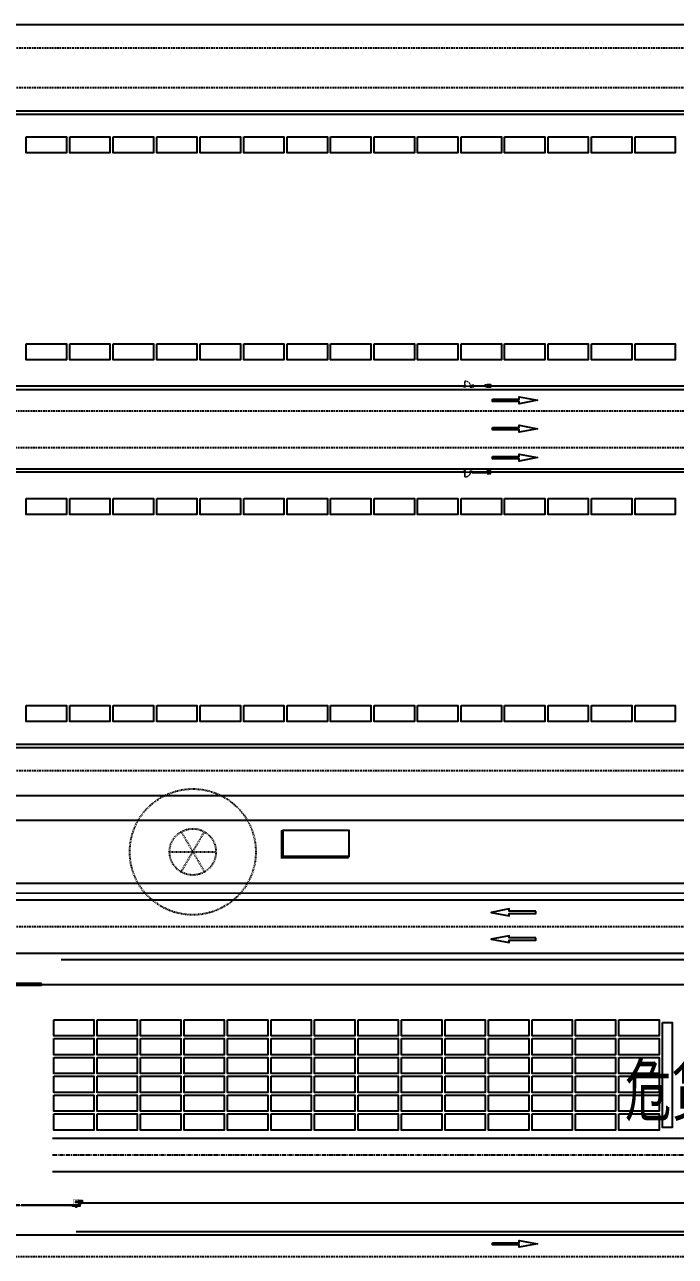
# Model space of a CAD drawing. Header units: millimetres. Extents: x -582 to 479, y -622 to 401.
# Drawn here: x -38.3 to 59.8, y -114.9 to 70.8 of the extents above; entities that cross this region are included whole.
import ezdxf

# ---------------------------------------------------------------- set-up
doc = ezdxf.new("R2010")
doc.units = ezdxf.units.MM
for name, pattern in [('CENTER', [50.8, 31.75, -6.35, 6.35, -6.35]), ('DASHED', [19.05, 12.7, -6.35]), ('DASHED2', [9.525, 6.35, -3.175]), ('HIDDEN2', [0.1875, 0.125, -0.0625])]:
    doc.linetypes.add(name, pattern=pattern)
for name, color, linetype in [('0000-佛渡施工图-总平面-文字标注', 7, 'Continuous'), ('0001-佛渡-工艺-方案一-围网', 40, 'Continuous'), ('0001-佛渡-工艺-方案一-围网(内集卡一侧新增）', 40, 'Continuous'), ('0001-佛渡-平面-方案一 临时横二路', 6, 'Continuous'), ('0001-佛渡-平面-方案一-围墙', 3, 'Continuous'), ('0001-佛渡-平面-方案一-建筑', 6, 'Continuous'), ('0001-佛渡-平面-方案一-风机', 7, 'Continuous'), ('0001-佛渡-平面-方案一道路中心线', 11, 'Continuous'), ('0001-佛渡-平面-方案一道路边界', 7, 'Continuous'), ('ECT', 1, 'Continuous'), ('SLOT', 115, 'Continuous'), ('TX-箱区维修及人行门禁', 5, 'Continuous'), ('构造线', 131, 'Continuous')]:
    doc.layers.add(name, color=color, linetype=linetype)
doc.styles.add('R+HZ', font='romans1.shx', dxfattribs={"width": 0.8, "bigfont": 'hztxt.shx'})
doc.linetypes.add('FENCELINE2', pattern='A,0.25,-0.1,[132,ltypeshp.shx,S=0.1,R=0,X=-0.1,Y=0],-0.1,1', length=1.45)

# ---------------------------------------------------------------- blocks, each defined once
blk = doc.blocks.new('16m门 危险品堆场')
at = {"color": 8, "linetype": 'Continuous', "extrusion": (-1e-16, 0, -1)}
for p, q in [((2629280.41, 2057453), (2629280.46, 2057453)), ((2629280.41, 2057453), (2629280.46, 2057453)), ((2629280.41, 2057452.97), (2629280.46, 2057452.97)), ((2629280.41, 2057452.97), (2629280.46, 2057452.97)), ((2629280.71, 2057453), (2629280.83, 2057453)), ((2629280.71, 2057453), (2629280.83, 2057453)), ((2629280.71, 2057452.97), (2629280.83, 2057452.97)), ((2629280.71, 2057452.97), (2629280.83, 2057452.97)), ((2629280.92, 2057453.13), (2629280.83, 2057453.13)), ((2629280.83, 2057452.83), (2629280.92, 2057452.83)), ((2629280.83, 2057452.83), (2629280.92, 2057452.83)), ((2629280.92, 2057452.83), (2629280.92, 2057453.13)), ((2629280.92, 2057453.06), (2629281.4, 2057453.06)), ((2629280.92, 2057452.89), (2629281.4, 2057452.89)), ((2629280.92, 2057452.89), (2629281.4, 2057452.89)), ((2629281.4, 2057453.06), (2629281.31, 2057453)), ((2629281.4, 2057452.89), (2629281.31, 2057452.96)), ((2629281.4, 2057452.89), (2629281.31, 2057452.96)), ((2629289.53, 2057453.52), (2629281.76, 2057453.53)), ((2629289.53, 2057453.46), (2629281.76, 2057453.47)), ((2629297.49, 2057453.52), (2629289.73, 2057453.52)), ((2629297.49, 2057453.46), (2629289.73, 2057453.46)), ((2629297.86, 2057453.05), (2629297.94, 2057452.99)), ((2629298.33, 2057453.05), (2629297.86, 2057453.05)), ((2629297.86, 2057452.88), (2629297.94, 2057452.95)), ((2629297.86, 2057452.88), (2629297.94, 2057452.95)), ((2629298.33, 2057452.88), (2629297.86, 2057452.88)), ((2629297.91, 2057453.6), (2629297.91, 2057453.74)), ((2629298.14, 2057453.74), (2629297.91, 2057453.74)), ((2629298.09, 2057453.72), (2629297.96, 2057453.72)), ((2629297.96, 2057453.64), (2629297.96, 2057453.72)), ((2629298.09, 2057453.64), (2629297.96, 2057453.64)), ((2629298, 2057453.64), (2629298, 2057453.6)), ((2629298.05, 2057453.64), (2629298.05, 2057453.6)), ((2629298.09, 2057453.64), (2629298.09, 2057453.72)), ((2629298.14, 2057453.6), (2629298.14, 2057453.74)), ((2629298.33, 2057452.82), (2629298.33, 2057453.12)), ((2629298.33, 2057453.12), (2629298.43, 2057453.12)), ((2629298.43, 2057452.82), (2629298.33, 2057452.82)), ((2629298.54, 2057452.99), (2629298.43, 2057452.99)), ((2629298.54, 2057452.96), (2629298.43, 2057452.96)), ((2629298.85, 2057452.99), (2629298.79, 2057452.99)), ((2629298.85, 2057452.96), (2629298.79, 2057452.96))]:
    blk.add_line(p, q, dxfattribs=at)
at = {"color": 8, "linetype": 'Continuous', "extrusion": (1e-16, 0, -1)}
for p, q in [((2629281.11, 2057453.6), (2629281.11, 2057453.74)), ((2629281.11, 2057453.74), (2629281.35, 2057453.74)), ((2629281.16, 2057453.64), (2629281.16, 2057453.72)), ((2629281.16, 2057453.72), (2629281.3, 2057453.72)), ((2629281.16, 2057453.64), (2629281.3, 2057453.64)), ((2629281.21, 2057453.64), (2629281.21, 2057453.6)), ((2629281.25, 2057453.64), (2629281.25, 2057453.6)), ((2629281.3, 2057453.64), (2629281.3, 2057453.72)), ((2629281.35, 2057453.6), (2629281.35, 2057453.74))]:
    blk.add_line(p, q, dxfattribs=at)
at = {"color": 8, "linetype": 'Continuous'}
for p, q in [((2629281.76, 2057453.47), (2629281.76, 2057453.53)), ((2629289.53, 2057453.46), (2629289.53, 2057453.52)), ((2629289.73, 2057453.46), (2629289.73, 2057453.52))]:
    blk.add_line(p, q, dxfattribs=at)
at = {"color": 8, "linetype": 'Continuous', "extrusion": (0, 0, -1)}
for points in [[(-2629280.35, 2057453.22), (-2629280.83, 2057453.22), (-2629280.83, 2057452.74), (-2629280.35, 2057452.74)], [(-2629280.7, 2057453.6), (-2629281.76, 2057453.6), (-2629281.76, 2057453.37), (-2629280.7, 2057453.37)], [(-2629298.56, 2057453.6), (-2629297.49, 2057453.6), (-2629297.49, 2057453.37), (-2629298.56, 2057453.37)], [(-2629298.91, 2057453.21), (-2629298.43, 2057453.21), (-2629298.43, 2057452.73), (-2629298.91, 2057452.73)]]:
    blk.add_lwpolyline(points, close=True, dxfattribs=at)
for points in [[(-2629280.7, 2057453.54), (-2629280.63, 2057453.54), (-2629280.63, 2057453.44), (-2629280.7, 2057453.44)], [(-2629298.56, 2057453.54), (-2629298.62, 2057453.54), (-2629298.62, 2057453.44), (-2629298.56, 2057453.44)]]:
    blk.add_lwpolyline(points, dxfattribs=at)
at = {"color": 8, "linetype": 'Continuous', "extrusion": (0, 0, -1), "const_width": 0.05}
for points in [[(-2629280.83, 2057453.38), (-2629281.63, 2057453.38), (-2629281.63, 2057452.58), (-2629280.83, 2057452.58)], [(-2629298.43, 2057453.37), (-2629297.63, 2057453.37), (-2629297.63, 2057452.57), (-2629298.43, 2057452.57)]]:
    blk.add_lwpolyline(points, close=True, dxfattribs=at)
at = {"color": 8, "linetype": 'Continuous', "extrusion": (-1e-16, 0, -1)}
for centre, radius in [((-2629280.36, 2057452.98), 0.05), ((-2629280.36, 2057452.98), 0.05), ((-2629280.59, 2057452.98), 0.126), ((-2629297.59, 2057453.55), 0.018), ((-2629297.59, 2057453.44), 0.018), ((-2629298.46, 2057453.55), 0.018), ((-2629298.46, 2057453.44), 0.018), ((-2629298.67, 2057452.97), 0.126), ((-2629298.89, 2057452.97), 0.05)]:
    blk.add_circle(centre, radius, dxfattribs=at)
at = {"color": 8, "linetype": 'Continuous', "extrusion": (1e-16, 0, -1)}
for centre in [(-2629280.8, 2057453.55), (-2629281.66, 2057453.55), (-2629281.66, 2057453.44)]:
    blk.add_circle(centre, 0.018, dxfattribs=at)
blk = doc.blocks.new('风机基础（假设）')
at = {"layer": '0001-佛渡-平面-方案一-风机', "color": 8, "linetype": 'DASHED2', "ltscale": 0.01}
for p, q in [((30.53, 64.03), (34.03, 57.97)), ((30.53, 57.97), (34.03, 64.03)), ((28.78, 61), (35.78, 61))]:
    blk.add_line(p, q, dxfattribs=at)
for radius in [9.5, 3.5]:
    blk.add_circle((32.28, 61), radius, dxfattribs=at)
blk = doc.blocks.new('人行门禁-箱条中间北侧')
at = {"color": 8, "linetype": 'Continuous', "lineweight": 25}
for p, q in [((35.9, 1.5), (35.9, 2.8)), ((35.9, 2.8), (36.1, 2.8)), ((36.1, 1.5), (35.9, 1.5)), ((36.1, 0.7), (36.1, 3.3)), ((36.1, 3.3), (36.1, 3.3)), ((36.1, 3.3), (39.9, 3.3)), ((36.1, 0.5), (36.1, 0.7)), ((36.1, 0.5), (36.1, 0.5)), ((36.1, 0.5), (39.9, 0.5)), ((39.9, 0.7), (39.9, 3.3)), ((39.9, 3.3), (39.9, 3.3)), ((39.9, 2.8), (40.1, 2.8)), ((40.1, 1.5), (39.9, 1.5)), ((39.9, 0.5), (39.9, 0.7)), ((39.9, 0.5), (39.9, 0.5)), ((40.1, 2.8), (40.1, 1.5))]:
    blk.add_line(p, q, dxfattribs=at)
at = {"color": 8, "lineweight": 15}
for points in [[(2.5, 0), (0, 0), (0, 2.5), (2.5, 2.5)], [(2.5, 0), (0, 0), (0, 2.5), (2.5, 2.5)], [(9.7, 0), (12.2, 0), (12.2, 2.5), (9.7, 2.5)], [(9.7, 0), (12.2, 0), (12.2, 2.5), (9.7, 2.5)], [(12.8, 0.6), (15.3, 0.6), (15.3, 3.1), (12.8, 3.1)], [(12.8, 2.6), (34.5, 2.6), (34.5, 1.1), (12.8, 1.1)], [(14.8, 2.3), (14.8, 1.5), (13.2, 1.5), (13.2, 2.3)], [(32, 0.7), (34.5, 0.7), (34.5, 3.2), (32, 3.2)]]:
    blk.add_lwpolyline(points, close=True, dxfattribs=at)
at = {"color": 8, "linetype": 'HIDDEN2', "lineweight": 15, "ltscale": 20}
blk.add_lwpolyline([(1.6, 1.6), (1.7, 1.6), (1.7, 8.9), (1.6, 8.9)], close=True, dxfattribs=at)
at = {"color": 8}
blk.add_lwpolyline([(35.5, 3.9), (40.5, 3.9), (40.5, -0.1), (35.5, -0.1)], close=True, dxfattribs=at)
at = {"color": 8, "linetype": 'HIDDEN2', "lineweight": 15, "ltscale": 20}
blk.add_arc((2.2, 0.5), 8.44, 6.7046, 93.5614, dxfattribs=at)
at = {"layer": '构造线', "color": 8, "lineweight": 9}
for p, q in [((2, 2), (10.5, 2)), ((2, 2), (10.5, 2)), ((2, 1.4), (10.5, 1.4)), ((2, 1.4), (10.5, 1.4))]:
    blk.add_line(p, q, dxfattribs=at)
for points in [[(1.5, 2), (0.2, 2, 0.414214), (0.1, 1.9), (0.1, 0.6, 0.414214), (0.2, 0.5), (1.5, 0.5, 0.414214), (1.6, 0.6), (1.6, 1.9, 0.414214)], [(1.5, 2), (0.2, 2, 0.414214), (0.1, 1.9), (0.1, 0.6, 0.414214), (0.2, 0.5), (1.5, 0.5, 0.414214), (1.6, 0.6), (1.6, 1.9, 0.414214)], [(10.7, 2), (12, 2, -0.414214), (12.1, 1.9), (12.1, 0.6, -0.414214), (12, 0.5), (10.7, 0.5, -0.414214), (10.6, 0.6), (10.6, 1.9, -0.414214)], [(10.7, 2), (12, 2, -0.414214), (12.1, 1.9), (12.1, 0.6, -0.414214), (12, 0.5), (10.7, 0.5, -0.414214), (10.6, 0.6), (10.6, 1.9, -0.414214)]]:
    blk.add_lwpolyline(points, format="xyb", close=True, dxfattribs=at)
for points in [[(2.6, 2), (2, 2), (2, 1.4), (2.6, 1.4)], [(2.6, 2), (2, 2), (2, 1.4), (2.6, 1.4)], [(10.5, 2), (9.9, 2), (9.9, 1.4), (10.5, 1.4)], [(10.5, 2), (9.9, 2), (9.9, 1.4), (10.5, 1.4)]]:
    blk.add_lwpolyline(points, close=True, dxfattribs=at)
blk = doc.blocks.new('人行门禁-箱条中间南侧')
at = {"color": 8, "linetype": 'Continuous', "lineweight": 25}
for p, q in [((3.61, -0.15), (3.59, -0.15)), ((3.59, -0.15), (3.59, -0.28)), ((3.59, -0.28), (3.61, -0.28)), ((3.61, -0.05), (3.61, -0.05)), ((3.61, -0.05), (3.61, -0.07)), ((3.61, -0.05), (3.99, -0.05)), ((3.61, -0.07), (3.61, -0.33)), ((3.61, -0.33), (3.61, -0.33)), ((3.61, -0.33), (3.99, -0.33)), ((3.99, -0.05), (3.99, -0.05)), ((3.99, -0.05), (3.99, -0.07)), ((3.99, -0.07), (3.99, -0.33)), ((4.01, -0.15), (3.99, -0.15)), ((3.99, -0.28), (4.01, -0.28)), ((3.99, -0.33), (3.99, -0.33)), ((4.01, -0.28), (4.01, -0.15))]:
    blk.add_line(p, q, dxfattribs=at)
at = {"color": 8}
blk.add_lwpolyline([(3.55, -0.39), (4.05, -0.39), (4.05, 0.01), (3.55, 0.01)], close=True, dxfattribs=at)
at = {"color": 8, "lineweight": 15}
for points in [[(0.25, 0), (0, 0), (0, -0.25), (0.25, -0.25)], [(0.25, 0), (0, 0), (0, -0.25), (0.25, -0.25)], [(0.97, 0), (1.22, 0), (1.22, -0.25), (0.97, -0.25)], [(0.97, 0), (1.22, 0), (1.22, -0.25), (0.97, -0.25)], [(1.28, -0.06), (1.53, -0.06), (1.53, -0.31), (1.28, -0.31)], [(1.28, -0.26), (3.45, -0.26), (3.45, -0.11), (1.28, -0.11)], [(1.48, -0.23), (1.48, -0.15), (1.32, -0.15), (1.32, -0.23)], [(3.2, -0.07), (3.45, -0.07), (3.45, -0.32), (3.2, -0.32)]]:
    blk.add_lwpolyline(points, close=True, dxfattribs=at)
at = {"color": 8, "linetype": 'HIDDEN2', "lineweight": 15, "ltscale": 20}
blk.add_lwpolyline([(0.16, -0.16), (0.17, -0.16), (0.17, -0.89), (0.16, -0.89)], close=True, dxfattribs=at)
blk.add_arc((0.22, -0.05), 0.844, 266.4386, 353.2954, dxfattribs=at)
at = {"layer": '构造线', "color": 8, "lineweight": 9}
for p, q in [((0.2, -0.14), (1.05, -0.14)), ((0.2, -0.14), (1.05, -0.14)), ((0.2, -0.2), (1.05, -0.2)), ((0.2, -0.2), (1.05, -0.2))]:
    blk.add_line(p, q, dxfattribs=at)
for points in [[(0.15, -0.2), (0.02, -0.2, -0.414214), (0.01, -0.19), (0.01, -0.06, -0.414214), (0.02, -0.05), (0.15, -0.05, -0.414214), (0.16, -0.06), (0.16, -0.19, -0.414214)], [(0.15, -0.2), (0.02, -0.2, -0.414214), (0.01, -0.19), (0.01, -0.06, -0.414214), (0.02, -0.05), (0.15, -0.05, -0.414214), (0.16, -0.06), (0.16, -0.19, -0.414214)], [(1.07, -0.2), (1.2, -0.2, 0.414214), (1.21, -0.19), (1.21, -0.06, 0.414214), (1.2, -0.05), (1.07, -0.05, 0.414214), (1.06, -0.06), (1.06, -0.19, 0.414214)], [(1.07, -0.2), (1.2, -0.2, 0.414214), (1.21, -0.19), (1.21, -0.06, 0.414214), (1.2, -0.05), (1.07, -0.05, 0.414214), (1.06, -0.06), (1.06, -0.19, 0.414214)]]:
    blk.add_lwpolyline(points, format="xyb", close=True, dxfattribs=at)
for points in [[(0.26, -0.2), (0.2, -0.2), (0.2, -0.14), (0.26, -0.14)], [(0.26, -0.2), (0.2, -0.2), (0.2, -0.14), (0.26, -0.14)], [(1.05, -0.2), (0.99, -0.2), (0.99, -0.14), (1.05, -0.14)], [(1.05, -0.2), (0.99, -0.2), (0.99, -0.14), (1.05, -0.14)]]:
    blk.add_lwpolyline(points, close=True, dxfattribs=at)

msp = doc.modelspace()

# ---------------------------------------------------------------- hatches: boundary and pattern name
at = {"layer": 'TX-箱区维修及人行门禁'}
h = msp.add_hatch(color=8, dxfattribs=at)
h.dxf.hatch_style = 1
h.paths.add_polyline_path([(-35.76, -73.82), (-41.76, -73.82), (-41.76, -74.07), (-35.76, -74.07)])

# ---------------------------------------------------------------- linework, layer by layer
at = {"layer": '0001-佛渡-工艺-方案一-围网', "linetype": 'FENCELINE2', "ltscale": 0.25}
msp.add_line((-32.76, -70.2), (238.07, -70.2), dxfattribs=at)
for points in [[(27.92, 16.3), (-170.43, 16.3), (-170.43, 17.25)], [(231.57, 17.25), (231.57, 16.3), (31.97, 16.3)]]:
    msp.add_lwpolyline(points, dxfattribs=at)
at = {"layer": '0001-佛渡-工艺-方案一-围网', "linetype": 'FENCELINE2', "ltscale": 0.25, "flags": 128}
for points in [[(27.92, 3.3), (-167.7, 3.3), (-170.43, 2.75), (-170.43, 2.35)], [(231.57, 2.35), (231.57, 2.75), (228.84, 3.3), (31.97, 3.3)], [(-30.52, -111.2), (91.24, -111.2)]]:
    msp.add_lwpolyline(points, dxfattribs=at)
at = {"layer": '0001-佛渡-工艺-方案一-围网(内集卡一侧新增）', "linetype": 'FENCELINE2', "ltscale": 0.25}
for points in [[(-176.93, 57.3), (238.07, 57.3)], [(-176.93, -37.7), (238.07, -37.7)]]:
    msp.add_lwpolyline(points, dxfattribs=at)
at = {"layer": '0001-佛渡-平面-方案一 临时横二路', "color": 7}
for p, q in [((-193.43, -61.2), (238.57, -61.2)), ((-167.43, -69.2), (238.57, -69.2))]:
    msp.add_line(p, q, dxfattribs=at)
at = {"layer": '0001-佛渡-平面-方案一 临时横二路', "color": 11, "linetype": 'DASHED', "ltscale": 0.02}
msp.add_line((-185.43, -65.2), (238.57, -65.2), dxfattribs=at)
at = {"layer": '0001-佛渡-平面-方案一 临时横二路', "linetype": 'FENCELINE2', "ltscale": 0.25, "const_width": 0.25}
msp.add_lwpolyline([(-176.93, -60.2), (260.07, -60.2), (260.07, -55.2), (264.07, -51.2)], dxfattribs=at)
at = {"layer": '0001-佛渡-平面-方案一 临时横二路', "color": 1}
for points in [[(38.82, -62.9), (34.78, -62.9), (34.78, -62.56), (32.06, -63.07), (34.79, -63.58), (34.79, -63.24), (38.82, -63.24), (38.82, -62.9)], [(38.82, -66.93), (34.78, -66.93), (34.78, -66.59), (32.06, -67.11), (34.79, -67.62), (34.79, -67.28), (38.82, -67.28), (38.82, -66.93)]]:
    msp.add_lwpolyline(points, dxfattribs=at)
at = {"layer": '0001-佛渡-平面-方案一-围墙', "color": 40, "linetype": 'FENCELINE2'}
for p, q in [((161.29, -74), (-35.76, -74)), ((-30.12, -106.9), (95.84, -106.9))]:
    msp.add_line(p, q, dxfattribs=at)
at = {"layer": '0001-佛渡-平面-方案一-建筑', "const_width": 0.5}
msp.add_lwpolyline([(10.59, -54.7), (0.59, -54.7), (0.59, -50.7)], dxfattribs=at)
at = {"layer": '0001-佛渡-平面-方案一-建筑'}
msp.add_lwpolyline([(0.59, -50.7), (10.59, -50.7), (10.59, -54.7), (0.59, -54.7), (0.59, -50.7)], dxfattribs=at)
at = {"layer": '0001-佛渡-平面-方案一道路中心线', "color": 11, "linetype": 'DASHED', "ltscale": 0.02}
for p, q in [((-177.43, 67.3), (238.57, 67.3)), ((-177.43, 61.3), (238.57, 61.3)), ((-181.43, 12.55), (242.57, 12.55)), ((-181.43, 7.05), (242.57, 7.05)), ((-177.43, -41.7), (238.57, -41.7)), ((-181.43, -114.95), (242.57, -114.95))]:
    msp.add_line(p, q, dxfattribs=at)
at = {"layer": '0001-佛渡-平面-方案一道路边界', "color": 7}
for p, q in [((-177.43, 70.8), (238.57, 70.8)), ((-177.43, 57.8), (238.57, 57.8)), ((-177.43, 15.8), (238.57, 15.8)), ((-167.7, 3.8), (228.84, 3.8)), ((-177.43, -38.2), (238.57, -38.2)), ((-177.43, -45.45), (238.57, -45.45)), ((-177.43, -111.7), (8.13, -111.7)), ((8.13, -111.7), (238.57, -111.7))]:
    msp.add_line(p, q, dxfattribs=at)
at = {"layer": '0001-佛渡-平面-方案一道路边界'}
for p, q in [((238.57, -49.2), (-177.43, -49.2)), ((238.57, -58.7), (-177.43, -58.7))]:
    msp.add_line(p, q, dxfattribs=at)
at = {"layer": '0001-佛渡-平面-方案一道路边界', "color": 7}
for points in [[(-34.07, -97.13), (102.34, -97.13)], [(-34.07, -102.13), (102.34, -102.13)]]:
    msp.add_lwpolyline(points, dxfattribs=at)
at = {"layer": '0001-佛渡-平面-方案一道路边界', "color": 11, "linetype": 'CENTER', "ltscale": 0.02}
msp.add_lwpolyline([(-34.07, -99.63), (102.34, -99.63)], dxfattribs=at)
at = {"layer": 'ECT', "color": 1}
for points in [[(32.26, 14.33), (36.3, 14.33), (36.3, 14.66), (39.03, 14.15), (36.29, 13.64), (36.29, 13.98), (32.26, 13.98), (32.26, 14.33)], [(32.26, 10.05), (36.3, 10.05), (36.3, 10.38), (39.03, 9.87), (36.29, 9.36), (36.29, 9.7), (32.26, 9.7), (32.26, 10.05)], [(32.26, 5.68), (36.3, 5.68), (36.3, 6.01), (39.03, 5.5), (36.29, 4.99), (36.29, 5.33), (32.26, 5.33), (32.26, 5.68)], [(32.26, -112.89), (36.3, -112.89), (36.3, -112.55), (39.03, -113.07), (36.29, -113.57), (36.29, -113.23), (32.26, -113.23), (32.26, -112.89)]]:
    msp.add_lwpolyline(points, dxfattribs=at)
at = {"layer": 'SLOT', "color": 115, "flags": 128}
for points in [[(-38.04, 53.9), (-31.98, 53.9), (-31.98, 51.46), (-38.04, 51.46)], [(-31.48, 53.9), (-25.43, 53.9), (-25.43, 51.46), (-31.48, 51.46)], [(-24.93, 53.9), (-18.87, 53.9), (-18.87, 51.46), (-24.93, 51.46)], [(-18.37, 53.9), (-12.31, 53.9), (-12.31, 51.46), (-18.37, 51.46)], [(-11.81, 53.9), (-5.75, 53.9), (-5.75, 51.46), (-11.81, 51.46)], [(-5.25, 53.9), (0.81, 53.9), (0.81, 51.46), (-5.25, 51.46)], [(1.31, 53.9), (7.36, 53.9), (7.36, 51.46), (1.31, 51.46)], [(7.86, 53.9), (13.92, 53.9), (13.92, 51.46), (7.86, 51.46)], [(14.42, 53.9), (20.48, 53.9), (20.48, 51.46), (14.42, 51.46)], [(20.98, 53.9), (27.04, 53.9), (27.04, 51.46), (20.98, 51.46)], [(27.54, 53.9), (33.6, 53.9), (33.6, 51.46), (27.54, 51.46)], [(34.1, 53.9), (40.15, 53.9), (40.15, 51.46), (34.1, 51.46)], [(40.65, 53.9), (46.71, 53.9), (46.71, 51.46), (40.65, 51.46)], [(47.21, 53.9), (53.27, 53.9), (53.27, 51.46), (47.21, 51.46)], [(53.77, 53.9), (59.83, 53.9), (59.83, 51.46), (53.77, 51.46)], [(-38.04, 22.68), (-31.98, 22.68), (-31.98, 20.25), (-38.04, 20.25)], [(-31.48, 22.68), (-25.43, 22.68), (-25.43, 20.25), (-31.48, 20.25)], [(-24.93, 22.68), (-18.87, 22.68), (-18.87, 20.25), (-24.93, 20.25)], [(-18.37, 22.68), (-12.31, 22.68), (-12.31, 20.25), (-18.37, 20.25)], [(-11.81, 22.68), (-5.75, 22.68), (-5.75, 20.25), (-11.81, 20.25)], [(-5.25, 22.68), (0.81, 22.68), (0.81, 20.25), (-5.25, 20.25)], [(1.31, 22.68), (7.36, 22.68), (7.36, 20.25), (1.31, 20.25)], [(7.86, 22.68), (13.92, 22.68), (13.92, 20.25), (7.86, 20.25)], [(14.42, 22.68), (20.48, 22.68), (20.48, 20.25), (14.42, 20.25)], [(20.98, 22.68), (27.04, 22.68), (27.04, 20.25), (20.98, 20.25)], [(27.54, 22.68), (33.6, 22.68), (33.6, 20.25), (27.54, 20.25)], [(34.1, 22.68), (40.15, 22.68), (40.15, 20.25), (34.1, 20.25)], [(40.65, 22.68), (46.71, 22.68), (46.71, 20.25), (40.65, 20.25)], [(47.21, 22.68), (53.27, 22.68), (53.27, 20.25), (47.21, 20.25)], [(53.77, 22.68), (59.83, 22.68), (59.83, 20.25), (53.77, 20.25)], [(-38.04, -0.64), (-31.98, -0.64), (-31.98, -3.08), (-38.04, -3.08)], [(-31.48, -0.64), (-25.43, -0.64), (-25.43, -3.08), (-31.48, -3.08)], [(-24.93, -0.64), (-18.87, -0.64), (-18.87, -3.08), (-24.93, -3.08)], [(-18.37, -0.64), (-12.31, -0.64), (-12.31, -3.08), (-18.37, -3.08)], [(-11.81, -0.64), (-5.75, -0.64), (-5.75, -3.08), (-11.81, -3.08)], [(-5.25, -0.64), (0.81, -0.64), (0.81, -3.08), (-5.25, -3.08)], [(1.31, -0.64), (7.36, -0.64), (7.36, -3.08), (1.31, -3.08)], [(7.86, -0.64), (13.92, -0.64), (13.92, -3.08), (7.86, -3.08)], [(14.42, -0.64), (20.48, -0.64), (20.48, -3.08), (14.42, -3.08)], [(20.98, -0.64), (27.04, -0.64), (27.04, -3.08), (20.98, -3.08)], [(27.54, -0.64), (33.6, -0.64), (33.6, -3.08), (27.54, -3.08)], [(34.1, -0.64), (40.15, -0.64), (40.15, -3.08), (34.1, -3.08)], [(40.65, -0.64), (46.71, -0.64), (46.71, -3.08), (40.65, -3.08)], [(47.21, -0.64), (53.27, -0.64), (53.27, -3.08), (47.21, -3.08)], [(53.77, -0.64), (59.83, -0.64), (59.83, -3.08), (53.77, -3.08)], [(-38.04, -31.86), (-31.98, -31.86), (-31.98, -34.3), (-38.04, -34.3)], [(-31.48, -31.86), (-25.43, -31.86), (-25.43, -34.3), (-31.48, -34.3)], [(-24.93, -31.86), (-18.87, -31.86), (-18.87, -34.3), (-24.93, -34.3)], [(-18.37, -31.86), (-12.31, -31.86), (-12.31, -34.3), (-18.37, -34.3)], [(-11.81, -31.86), (-5.75, -31.86), (-5.75, -34.3), (-11.81, -34.3)], [(-5.25, -31.86), (0.81, -31.86), (0.81, -34.3), (-5.25, -34.3)], [(1.31, -31.86), (7.36, -31.86), (7.36, -34.3), (1.31, -34.3)], [(7.86, -31.86), (13.92, -31.86), (13.92, -34.3), (7.86, -34.3)], [(14.42, -31.86), (20.48, -31.86), (20.48, -34.3), (14.42, -34.3)], [(20.98, -31.86), (27.04, -31.86), (27.04, -34.3), (20.98, -34.3)], [(27.54, -31.86), (33.6, -31.86), (33.6, -34.3), (27.54, -34.3)], [(34.1, -31.86), (40.15, -31.86), (40.15, -34.3), (34.1, -34.3)], [(40.65, -31.86), (46.71, -31.86), (46.71, -34.3), (40.65, -34.3)], [(47.21, -31.86), (53.27, -31.86), (53.27, -34.3), (47.21, -34.3)], [(53.77, -31.86), (59.83, -31.86), (59.83, -34.3), (53.77, -34.3)]]:
    msp.add_lwpolyline(points, close=True, dxfattribs=at)
at = {"layer": 'SLOT', "color": 190}
for points in [[(-33.91, -79.27), (-27.85, -79.27), (-27.85, -81.71), (-33.91, -81.71)], [(-27.35, -79.27), (-21.3, -79.27), (-21.3, -81.71), (-27.35, -81.71)], [(-20.8, -79.27), (-14.74, -79.27), (-14.74, -81.71), (-20.8, -81.71)], [(-14.24, -79.27), (-8.18, -79.27), (-8.18, -81.71), (-14.24, -81.71)], [(-7.68, -79.27), (-1.62, -79.27), (-1.62, -81.71), (-7.68, -81.71)], [(-1.12, -79.27), (4.94, -79.27), (4.94, -81.71), (-1.12, -81.71)], [(5.44, -79.27), (11.49, -79.27), (11.49, -81.71), (5.44, -81.71)], [(11.99, -79.27), (18.05, -79.27), (18.05, -81.71), (11.99, -81.71)], [(18.55, -79.27), (24.61, -79.27), (24.61, -81.71), (18.55, -81.71)], [(25.11, -79.27), (31.17, -79.27), (31.17, -81.71), (25.11, -81.71)], [(31.67, -79.27), (37.73, -79.27), (37.73, -81.71), (31.67, -81.71)], [(38.23, -79.27), (44.28, -79.27), (44.28, -81.71), (38.23, -81.71)], [(-33.91, -82.11), (-27.85, -82.11), (-27.85, -84.55), (-33.91, -84.55)], [(-27.35, -82.11), (-21.3, -82.11), (-21.3, -84.55), (-27.35, -84.55)], [(-20.8, -82.11), (-14.74, -82.11), (-14.74, -84.55), (-20.8, -84.55)], [(-14.24, -82.11), (-8.18, -82.11), (-8.18, -84.55), (-14.24, -84.55)], [(-7.68, -82.11), (-1.62, -82.11), (-1.62, -84.55), (-7.68, -84.55)], [(-1.12, -82.11), (4.94, -82.11), (4.94, -84.55), (-1.12, -84.55)], [(5.44, -82.11), (11.49, -82.11), (11.49, -84.55), (5.44, -84.55)], [(11.99, -82.11), (18.05, -82.11), (18.05, -84.55), (11.99, -84.55)], [(18.55, -82.11), (24.61, -82.11), (24.61, -84.55), (18.55, -84.55)], [(25.11, -82.11), (31.17, -82.11), (31.17, -84.55), (25.11, -84.55)], [(31.67, -82.11), (37.73, -82.11), (37.73, -84.55), (31.67, -84.55)], [(38.23, -82.11), (44.28, -82.11), (44.28, -84.55), (38.23, -84.55)], [(-33.91, -84.95), (-27.85, -84.95), (-27.85, -87.39), (-33.91, -87.39)], [(-27.35, -84.95), (-21.3, -84.95), (-21.3, -87.39), (-27.35, -87.39)], [(-20.8, -84.95), (-14.74, -84.95), (-14.74, -87.39), (-20.8, -87.39)], [(-14.24, -84.95), (-8.18, -84.95), (-8.18, -87.39), (-14.24, -87.39)], [(-7.68, -84.95), (-1.62, -84.95), (-1.62, -87.39), (-7.68, -87.39)], [(-1.12, -84.95), (4.94, -84.95), (4.94, -87.39), (-1.12, -87.39)], [(5.44, -84.95), (11.49, -84.95), (11.49, -87.39), (5.44, -87.39)], [(11.99, -84.95), (18.05, -84.95), (18.05, -87.39), (11.99, -87.39)], [(18.55, -84.95), (24.61, -84.95), (24.61, -87.39), (18.55, -87.39)], [(25.11, -84.95), (31.17, -84.95), (31.17, -87.39), (25.11, -87.39)], [(31.67, -84.95), (37.73, -84.95), (37.73, -87.39), (31.67, -87.39)], [(38.23, -84.95), (44.28, -84.95), (44.28, -87.39), (38.23, -87.39)], [(-33.91, -87.79), (-27.85, -87.79), (-27.85, -90.23), (-33.91, -90.23)], [(-27.35, -87.79), (-21.3, -87.79), (-21.3, -90.23), (-27.35, -90.23)], [(-20.8, -87.79), (-14.74, -87.79), (-14.74, -90.23), (-20.8, -90.23)], [(-14.24, -87.79), (-8.18, -87.79), (-8.18, -90.23), (-14.24, -90.23)], [(-7.68, -87.79), (-1.62, -87.79), (-1.62, -90.23), (-7.68, -90.23)], [(-1.12, -87.79), (4.94, -87.79), (4.94, -90.23), (-1.12, -90.23)], [(5.44, -87.79), (11.49, -87.79), (11.49, -90.23), (5.44, -90.23)], [(11.99, -87.79), (18.05, -87.79), (18.05, -90.23), (11.99, -90.23)], [(18.55, -87.79), (24.61, -87.79), (24.61, -90.23), (18.55, -90.23)], [(25.11, -87.79), (31.17, -87.79), (31.17, -90.23), (25.11, -90.23)], [(31.67, -87.79), (37.73, -87.79), (37.73, -90.23), (31.67, -90.23)], [(38.23, -87.79), (44.28, -87.79), (44.28, -90.23), (38.23, -90.23)], [(-33.91, -90.63), (-27.85, -90.63), (-27.85, -93.06), (-33.91, -93.06)], [(-27.35, -90.63), (-21.3, -90.63), (-21.3, -93.06), (-27.35, -93.06)], [(-20.8, -90.63), (-14.74, -90.63), (-14.74, -93.06), (-20.8, -93.06)], [(-14.24, -90.63), (-8.18, -90.63), (-8.18, -93.06), (-14.24, -93.06)], [(-7.68, -90.63), (-1.62, -90.63), (-1.62, -93.06), (-7.68, -93.06)], [(-1.12, -90.63), (4.94, -90.63), (4.94, -93.06), (-1.12, -93.06)], [(5.44, -90.63), (11.49, -90.63), (11.49, -93.06), (5.44, -93.06)], [(11.99, -90.63), (18.05, -90.63), (18.05, -93.06), (11.99, -93.06)], [(18.55, -90.63), (24.61, -90.63), (24.61, -93.06), (18.55, -93.06)], [(25.11, -90.63), (31.17, -90.63), (31.17, -93.06), (25.11, -93.06)], [(31.67, -90.63), (37.73, -90.63), (37.73, -93.06), (31.67, -93.06)], [(38.23, -90.63), (44.28, -90.63), (44.28, -93.06), (38.23, -93.06)], [(-33.91, -93.46), (-27.85, -93.46), (-27.85, -95.9), (-33.91, -95.9)], [(-27.35, -93.46), (-21.3, -93.46), (-21.3, -95.9), (-27.35, -95.9)], [(-20.8, -93.46), (-14.74, -93.46), (-14.74, -95.9), (-20.8, -95.9)], [(-14.24, -93.46), (-8.18, -93.46), (-8.18, -95.9), (-14.24, -95.9)], [(-7.68, -93.46), (-1.62, -93.46), (-1.62, -95.9), (-7.68, -95.9)], [(-1.12, -93.46), (4.94, -93.46), (4.94, -95.9), (-1.12, -95.9)], [(5.44, -93.46), (11.49, -93.46), (11.49, -95.9), (5.44, -95.9)], [(11.99, -93.46), (18.05, -93.46), (18.05, -95.9), (11.99, -95.9)], [(18.55, -93.46), (24.61, -93.46), (24.61, -95.9), (18.55, -95.9)], [(25.11, -93.46), (31.17, -93.46), (31.17, -95.9), (25.11, -95.9)], [(31.67, -93.46), (37.73, -93.46), (37.73, -95.9), (31.67, -95.9)], [(38.23, -93.46), (44.28, -93.46), (44.28, -95.9), (38.23, -95.9)]]:
    msp.add_lwpolyline(points, close=True, dxfattribs=at)
at = {"layer": 'SLOT', "color": 150}
for points in [[(44.78, -79.27), (50.84, -79.27), (50.84, -81.71), (44.78, -81.71)], [(51.34, -79.27), (57.4, -79.27), (57.4, -81.71), (51.34, -81.71)], [(44.78, -82.11), (50.84, -82.11), (50.84, -84.55), (44.78, -84.55)], [(51.34, -82.11), (57.4, -82.11), (57.4, -84.55), (51.34, -84.55)], [(44.78, -84.95), (50.84, -84.95), (50.84, -87.39), (44.78, -87.39)], [(51.34, -84.95), (57.4, -84.95), (57.4, -87.39), (51.34, -87.39)], [(44.78, -87.79), (50.84, -87.79), (50.84, -90.23), (44.78, -90.23)], [(51.34, -87.79), (57.4, -87.79), (57.4, -90.23), (51.34, -90.23)], [(44.78, -90.63), (50.84, -90.63), (50.84, -93.06), (44.78, -93.06)], [(51.34, -90.63), (57.4, -90.63), (57.4, -93.06), (51.34, -93.06)], [(44.78, -93.46), (50.84, -93.46), (50.84, -95.9), (44.78, -95.9)], [(51.34, -93.46), (57.4, -93.46), (57.4, -95.9), (51.34, -95.9)]]:
    msp.add_lwpolyline(points, close=True, dxfattribs=at)
msp.add_lwpolyline([(57.9, -79.69), (59.36, -79.69), (59.36, -95.49), (57.9, -95.49), (57.9, -79.69)], dxfattribs=at)
at = {"layer": 'TX-箱区维修及人行门禁', "color": 8}
msp.add_lwpolyline([(-35.76, -73.82), (-41.76, -73.82), (-41.76, -74.07), (-35.76, -74.07)], close=True, dxfattribs=at)

# ---------------------------------------------------------------- block references
at = {"layer": '0001-佛渡-平面-方案一-风机'}
msp.add_blockref('风机基础（假设）', (-45.21, -114.95), dxfattribs=at)
at = {"layer": 'TX-箱区维修及人行门禁', "color": 2, "xscale": 0.1, "yscale": 0.1, "zscale": 0.1, "rotation": 359.9999987970886}
msp.add_blockref('人行门禁-箱条中间北侧', (27.92, 16.14), dxfattribs=at)
at = {"layer": 'TX-箱区维修及人行门禁', "color": 2, "rotation": 359.9999987970886}
msp.add_blockref('人行门禁-箱条中间南侧', (27.92, 3.49), dxfattribs=at)
at = {"layer": 'TX-箱区维修及人行门禁', "color": 8, "xscale": -1, "rotation": 179.9682775898549}
msp.add_blockref('16m门 危险品堆场', (-2628189.01, 2058801.64), dxfattribs=at)

# ---------------------------------------------------------------- texts
at = {"layer": '0000-佛渡施工图-总平面-文字标注', "insert": (52.24, -85.79), "char_height": 8.75, "width": 102.3343, "attachment_point": 1, "style": 'R+HZ'}
msp.add_mtext('危货箱 120TEU', dxfattribs=at)

doc.saveas('drawing.dxf')
